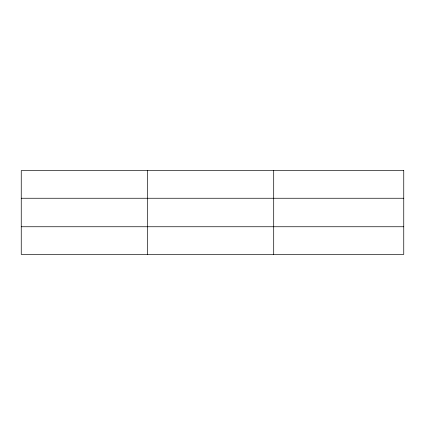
<?xml version="1.0" encoding="UTF-8"?>
<svg xmlns="http://www.w3.org/2000/svg" width="425" height="425" viewBox="0 0 425 425"><rect width="100%" height="100%" fill="white"/><g stroke="black" fill="none" stroke-linecap="round" stroke-linejoin="round"><path stroke-width="0.64" d="M147.475 170.59L147.475 254.41M273.7 170.59L273.7 254.41M21.25 198.252L403.75 198.252M21.25 226.748L403.75 226.748M403.75 170.59L403.75 254.41L21.25 254.41L21.25 170.59L403.75 170.59"/></g></svg>
